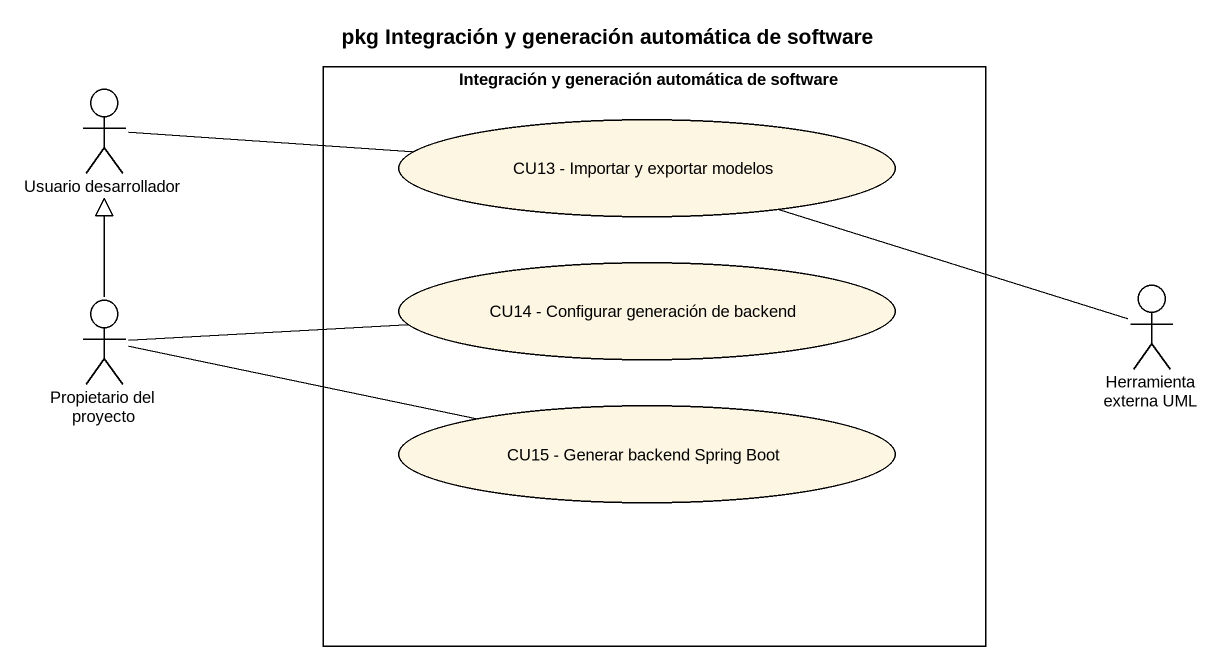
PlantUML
@startuml
title pkg Integración y generación automática de software
rectangle "Integración y generación automática de software" as Integración_y_generación {
  usecase "CU13 - Importar y exportar modelos" as CU13_Importar_y_exportar
  usecase "CU14 - Configurar generación de backend" as CU14_Configurar_generación
  usecase "CU15 - Generar backend Spring Boot" as CU15_Generar_backend_Spring
}
actor "Usuario desarrollador" as Usuario_desarrollador
actor "Propietario del proyecto" as Propietario_del_proyecto
actor "Herramienta externa UML" as Herramienta_externa_UML
Usuario_desarrollador -right- CU13_Importar_y_exportar
CU13_Importar_y_exportar -right- Herramienta_externa_UML
Propietario_del_proyecto -up-|> Usuario_desarrollador
Propietario_del_proyecto -right- CU14_Configurar_generación
Propietario_del_proyecto -right- CU15_Generar_backend_Spring
@enduml
